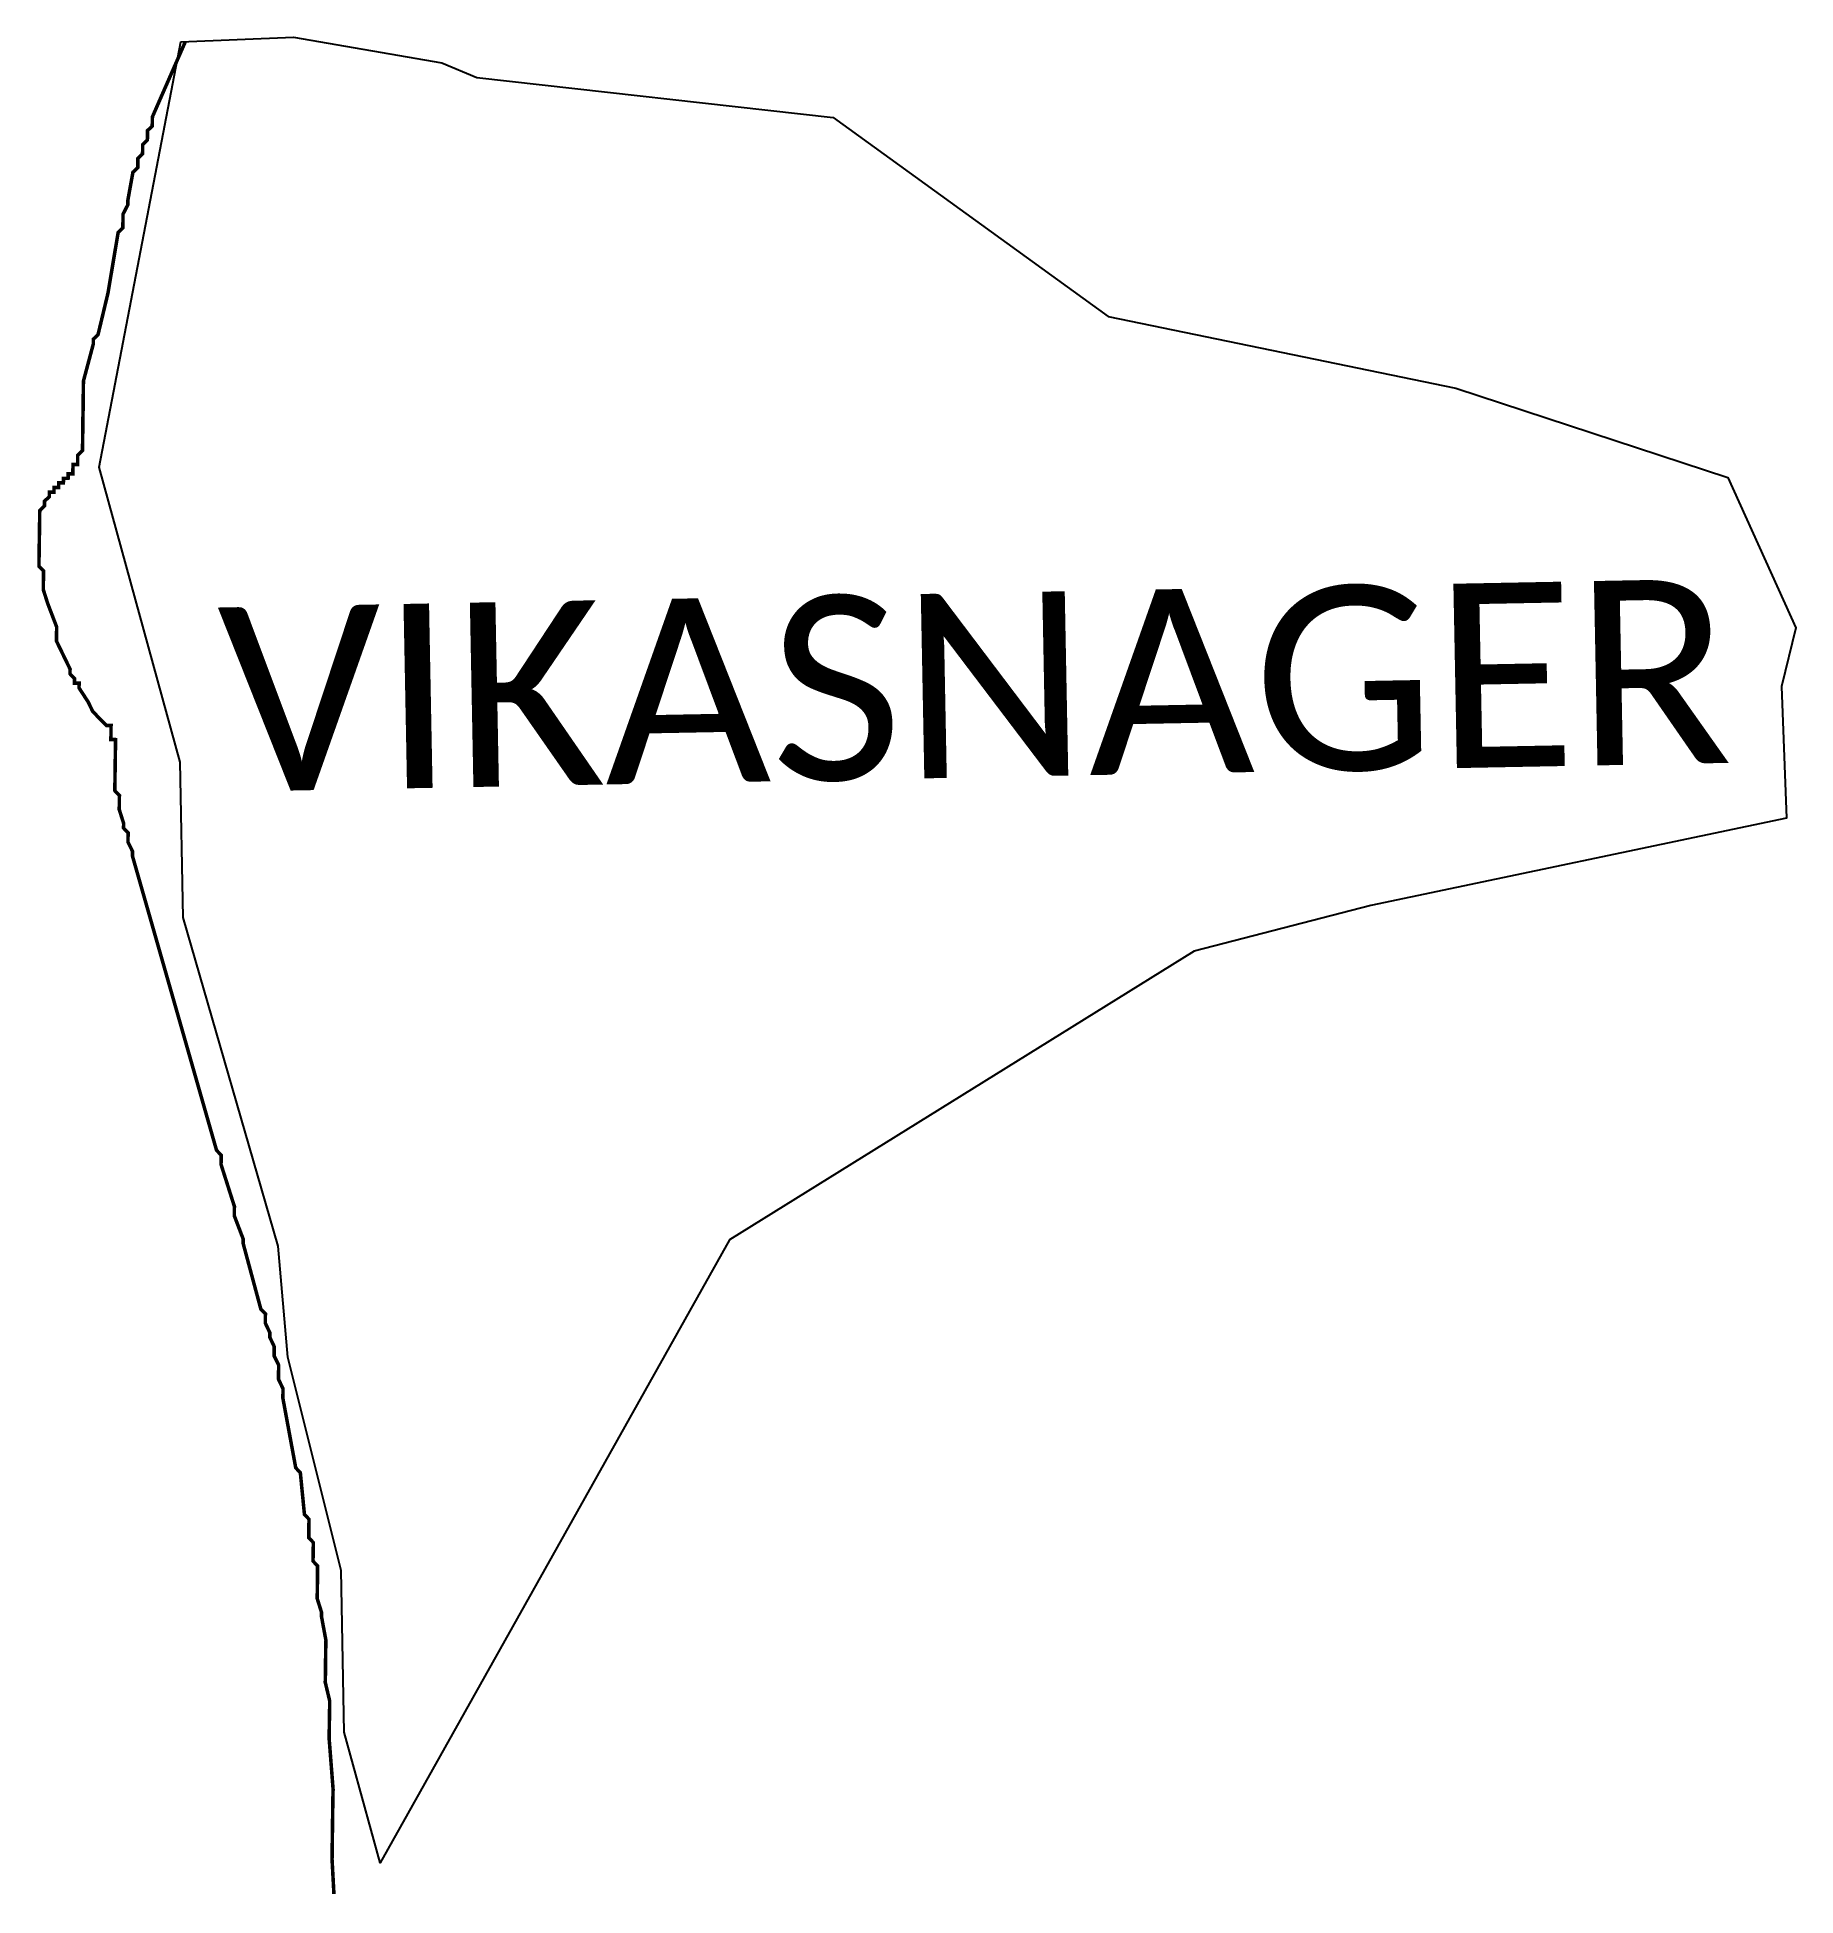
# Model space of a CAD drawing. Header units: metres. Extents: x 260282 to 261780, y 2219719 to 2221301.
import ezdxf

# ---------------------------------------------------------------- set-up
doc = ezdxf.new("R2010")
doc.units = ezdxf.units.M
for name, color, linetype in [('HIGH TIDE LINE', 6, 'Continuous'), ('village', 3, 'Continuous'), ('VILLAGE NAME', 250, 'Continuous')]:
    doc.layers.add(name, color=color, linetype=linetype)
doc.styles.get("Standard").update_dxf_attribs({"font": 'simplex.shx'})

msp = doc.modelspace()

# ---------------------------------------------------------------- linework, layer by layer
at = {"layer": 'HIGH TIDE LINE', "lineweight": 35, "const_width": 3}
msp.add_lwpolyline([(260408.6, 2221297), (260380.6, 2221233.1), (260380.5, 2221229.2), (260380.4, 2221225.2), (260376.4, 2221221.3), (260376.4, 2221217.4), (260376.3, 2221213.4), (260372.3, 2221209.5), (260372.2, 2221201.6), (260368.2, 2221197.7), (260368.1, 2221189.8), (260364, 2221185.9), (260359.7, 2221162.2), (260359.7, 2221158.2), (260355.6, 2221150.3), (260355.4, 2221138.5), (260351.4, 2221134.6), (260342.8, 2221083.2), (260334.3, 2221047.7), (260330.3, 2221043.8), (260330.3, 2221039.8), (260321.9, 2221008.3), (260321.8, 2221004.3), (260321.8, 2221000.3), (260321.7, 2220996.4), (260321.6, 2220988.5), (260321.6, 2220984.5), (260321.5, 2220980.5), (260321.4, 2220976.6), (260321.4, 2220972.6), (260321.3, 2220968.7), (260321.3, 2220964.7), (260321.2, 2220960.7), (260321.2, 2220956.8), (260321.1, 2220952.8), (260321, 2220948.9), (260317, 2220945), (260317, 2220941), (260316.9, 2220937), (260313, 2220937.1), (260312.9, 2220933.1), (260312.8, 2220929.2), (260308.9, 2220929.2), (260308.8, 2220925.3), (260304.9, 2220925.3), (260304.8, 2220921.4), (260300.8, 2220921.4), (260300.8, 2220917.5), (260296.8, 2220917.5), (260296.8, 2220913.6), (260292.8, 2220913.6), (260292.8, 2220909.7), (260288.7, 2220905.8), (260288.7, 2220901.8), (260284.7, 2220897.9), (260284.6, 2220893.9), (260284.6, 2220890), (260284.5, 2220886), (260284.4, 2220882.1), (260284.4, 2220878.1), (260284.2, 2220866.2), (260284, 2220850.4), (260287.9, 2220846.4), (260287.8, 2220842.4), (260287.8, 2220838.5), (260287.7, 2220834.5), (260287.7, 2220830.5), (260291.5, 2220818.6), (260299.1, 2220798.7), (260299, 2220794.7), (260299, 2220790.8), (260298.9, 2220786.8), (260306.6, 2220770.9), (260310.5, 2220762.9), (260310.4, 2220758.9), (260314.3, 2220754.9), (260314.2, 2220750.9), (260318.2, 2220750.9), (260318.1, 2220746.9), (260325.9, 2220734.9), (260329.7, 2220727), (260333.6, 2220722.9), (260337.5, 2220718.9), (260341.4, 2220714.9), (260345.4, 2220714.9), (260345.3, 2220710.9), (260345.3, 2220706.9), (260345.2, 2220703), (260349.2, 2220702.9), (260349.1, 2220699), (260349.1, 2220695), (260348.9, 2220683.1), (260348.8, 2220679.2), (260348.8, 2220675.2), (260348.7, 2220671.2), (260348.7, 2220667.3), (260348.6, 2220663.3), (260348.6, 2220659.4), (260352.5, 2220655.4), (260352.4, 2220651.4), (260352.4, 2220647.4), (260352.3, 2220643.5), (260356.1, 2220631.5), (260356, 2220627.6), (260359.9, 2220623.6), (260359.8, 2220615.6), (260363.7, 2220607.7), (260363.6, 2220603.7), (260435.2, 2220353.2), (260439.1, 2220349.2), (260439.1, 2220345.2), (260439, 2220341.2), (260450.4, 2220305.4), (260450.3, 2220301.5), (260450.3, 2220297.5), (260457.9, 2220277.6), (260457.9, 2220273.7), (260472.9, 2220218), (260476.8, 2220214), (260476.7, 2220210), (260476.7, 2220206.1), (260480.5, 2220198.1), (260480.5, 2220194.1), (260484.3, 2220186.1), (260484.3, 2220182.2), (260484.2, 2220178.2), (260488.1, 2220170.3), (260488, 2220166.3), (260487.9, 2220158.4), (260491.7, 2220150.4), (260491.7, 2220146.4), (260491.6, 2220142.5), (260502.6, 2220082.9), (260506.5, 2220078.9), (260510, 2220043.2), (260513.9, 2220039.2), (260513.8, 2220035.2), (260513.7, 2220023.4), (260517.6, 2220019.3), (260517.5, 2220015.4), (260517.3, 2220003.5), (260521.2, 2219999.5), (260521.1, 2219991.6), (260521, 2219979.7), (260520.9, 2219975.7), (260520.8, 2219971.8), (260524.6, 2219959.8), (260524.6, 2219955.9), (260528.3, 2219936), (260528.1, 2219928.1), (260527.9, 2219912.3), (260527.9, 2219908.3), (260527.7, 2219900.4), (260531.5, 2219884.5), (260531.4, 2219876.6), (260531, 2219852.8), (260534.4, 2219809.2), (260534.2, 2219801.3), (260533.6, 2219757.7), (260533.6, 2219753.8), (260533.5, 2219749.8), (260535.1, 2219720.1)], dxfattribs=at)
at = {"layer": 'village', "color": 3}
msp.add_polyline3d([(261779.6, 2220798, 0), (261767.3, 2220748.2, 0), (261771.5, 2220636.1, 0), (261417.9, 2220561.6, 0), (261267.4, 2220522.8, 0), (260871.8, 2220277.1, 0), (260574.4, 2219746.7, 0), (260543.8, 2219858, 0), (260541.2, 2219995.4, 0), (260495.8, 2220177.1, 0), (260487.5, 2220271.6, 0), (260406.7, 2220551.4, 0), (260404.3, 2220683.6, 0), (260335.2, 2220934.8, 0), (260404.9, 2221296.9, 0), (260500.8, 2221300.9, 0), (260627, 2221278.9, 0), (260656.7, 2221266.6, 0), (260960.2, 2221232.6, 0), (261194.2, 2221063.1, 0), (261490.2, 2221002, 0), (261721.6, 2220926.1, 0)], close=True, dxfattribs=at)

# ---------------------------------------------------------------- texts
at = {"layer": 'VILLAGE NAME', "insert": (260435.6, 2220815.3), "char_height": 156.965, "attachment_point": 1, "rotation": 1.1028}
msp.add_mtext_dynamic_manual_height_columns('{\\fCalibri|b0|i0|c0|p34;VIKASNAGER}', width=132.372, gutter_width=784.8, heights=[0], dxfattribs=at)

doc.saveas('drawing.dxf')
